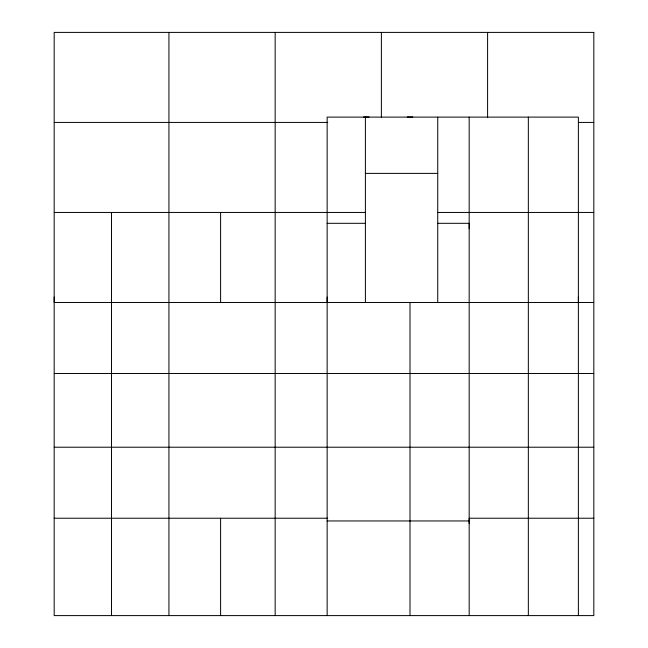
<?xml version="1.0" encoding="UTF-8"?>
<svg xmlns="http://www.w3.org/2000/svg" width="648" height="648" viewBox="0 0 648 648"><rect width="100%" height="100%" fill="white"/><g stroke="black" fill="none" stroke-linecap="round" stroke-linejoin="round"><path stroke-width="0.97" d="M54.181 297.043L54.181 302.478L578.38 302.478L578.38 297.043M327.143 302.478L327.143 297.043M469.176 523.665L469.176 518.23L578.38 518.23M469.176 228.744L469.176 223.309L437.74 223.309M363.544 116.996L369.093 116.996M407.228 116.996L412.776 116.996M54.181 122.423L327.758 122.423M578.648 122.423L593.819 122.423M365.399 173.389L437.74 173.389M54.181 212.447L365.399 212.447M437.74 212.447L578.38 212.447M578.648 212.447L593.819 212.447M327.143 223.309L365.399 223.309M578.648 302.478L593.819 302.478M54.181 373.491L578.38 373.491M578.648 373.491L593.819 373.491M54.181 447.217L578.38 447.217M578.648 447.217L593.819 447.217M54.181 518.23L327.758 518.23M578.648 518.23L593.819 518.23M327.143 520.952L469.176 520.952M578.38 615.6L578.38 117.11L327.143 117.11L327.143 615.6M528.339 117.11L528.339 615.6M487.596 32.4L487.596 117.369M469.176 117.11L469.176 615.6M437.74 117.11L437.74 302.478M410.006 302.478L410.006 615.6M381.38 32.4L381.38 117.369M365.399 117.11L365.399 302.478M275.157 32.4L275.157 615.6M220.604 212.447L220.604 302.478M220.604 518.23L220.604 615.6M168.934 32.4L168.934 615.6M111.505 212.447L111.505 615.6M593.819 32.4L54.181 32.4L54.181 615.6L593.819 615.6L593.819 32.4"/></g></svg>
